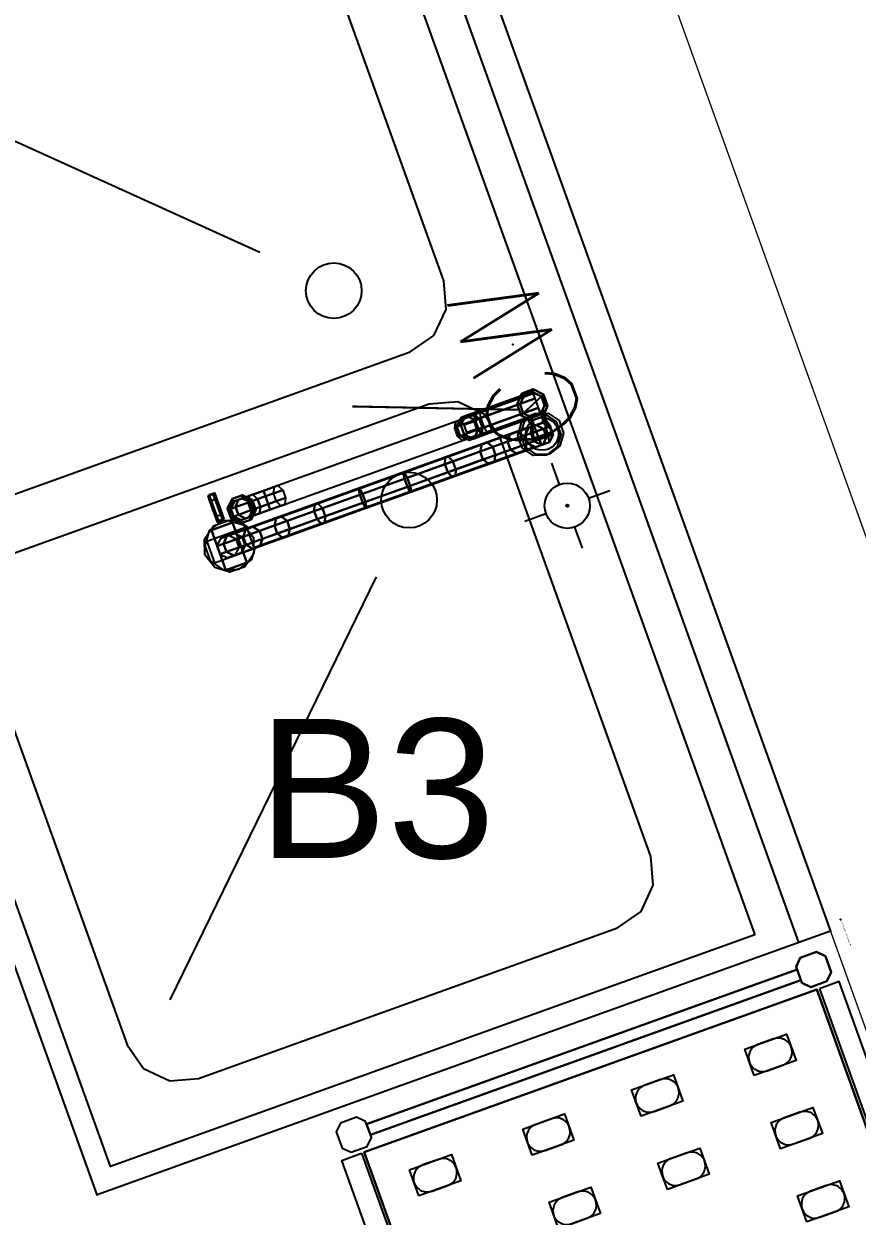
# Model space of a CAD drawing. Header units: millimetres. Extents: x 8159 to 14952, y 6817 to 11888.
# Drawn here: x 9316.2 to 9391.1, y 8159.7 to 8266.8 of the extents above; entities that cross this region are included whole.
import ezdxf
from ezdxf.enums import TextEntityAlignment as Align

# ---------------------------------------------------------------- set-up
doc = ezdxf.new("R2010")
doc.units = ezdxf.units.MM
doc.header["$LTSCALE"] = 5
for name, color, linetype in [('200-EquipBlack-3d', 250, 'Continuous'), ('200-EquipBorder-2d', 9, 'Continuous'), ('200-EquipID-2d', 7, 'Continuous'), ('200-EquipInternal-2d', 252, 'Continuous'), ('200-EquipSteel-3d', 9, 'Continuous'), ('250-Cwater-2d', 160, 'Continuous')]:
    doc.layers.add(name, color=color, linetype=linetype)
doc.layers.add('200-InsPoint-3D', color=3, linetype='Continuous', plot=False)
for name, color, linetype, lineweight in [('3-YANGIN-DOLABI', 7, 'Continuous', 0), ('anted', 10, 'Continuous', 0), ('FIBROBETON', 1, 'Continuous', 18), ('kesit', 7, 'Continuous', 0), ('YAZI', 250, 'Continuous', 30)]:
    doc.layers.add(name, color=color, linetype=linetype, lineweight=lineweight)
doc.styles.add('Arial', font='arial.ttf')
doc.styles.add('ROMANS', font='micross.ttf')
doc.styles.add('SIMPLEX', font='SIMPLEX')

# ---------------------------------------------------------------- blocks, each defined once
blk = doc.blocks.new('A$C23C11219')
at = {"layer": 'FIBROBETON'}
blk.add_lwpolyline([(4170.99, 707.81), (4330.65, -537.53, 0.079118), (6057.44, 175.69), (5734.15, 708.99, 0.288304), (5090.27, 1000.53, -0.032207)], format="xyb", close=True, dxfattribs=at)
blk = doc.blocks.new('SHTEBO3M')
at = {"layer": '200-EquipBlack-3d'}
for points, invisible_edges in [([(-12.8, 3.7, 947.4), (0.2, -1.8, 947.5), (-5.2, 10.8, 947.4), (-12.8, 3.7, 947.4)], 3), ([(5.6, 10.8, 947.4), (-5.2, 10.8, 947.4), (0.2, -1.8, 947.5), (5.6, 10.8, 947.4)], 6), ([(13.2, 3.7, 947.4), (5.6, 10.8, 947.4), (0.2, -1.8, 947.5), (13.2, 3.7, 947.4)], 6), ([(-12.8, 3.7, 947.4), (-12.8, -7.1, 947.4), (0.2, -1.8, 947.5), (-12.8, 3.7, 947.4)], 6), ([(13.2, -7.1, 947.4), (13.2, 3.7, 947.4), (0.2, -1.8, 947.5), (13.2, -7.1, 947.4)], 6), ([(-12.8, -7.1, 947.4), (-5.2, -14.5, 947.5), (0.2, -1.8, 947.5), (-12.8, -7.1, 947.4)], 6), ([(-5.2, -14.5, 947.5), (5.6, -14.5, 947.5), (0.2, -1.8, 947.5), (-5.2, -14.5, 947.5)], 6), ([(5.6, -14.5, 947.5), (13.2, -7.1, 947.4), (0.2, -1.8, 947.5), (5.6, -14.5, 947.5)], 6), ([(0.2, -14.5, 935.5), (0.2, -14.5, 947.5), (-41.4, -123.4, 1041.7), (-53.2, -154.5, 1060.2)], 4), ([(-41.4, -123.4, 1041.7), (-43.9, -130.1, 1049.3), (-53.2, -154.5, 1060.2)], 10), ([(-43.9, -130.1, 1049.3), (-44.5, -131.7, 1057.3), (-53.2, -154.5, 1072.8), (-53.2, -154.5, 1060.2)], 10), ([(-44.5, -131.7, 1057.3), (-45.1, -133.3, 1065.3), (-51.9, -151.1, 1079.5), (-53.2, -154.5, 1072.8)], 10), ([(-45.1, -133.3, 1065.3), (-45.1, -133.3, 1073.2), (-49.3, -144.1, 1082.6), (-51.9, -151.1, 1079.5)], 10), ([(-49.3, -144.1, 1082.6), (-45.1, -133.3, 1073.2), (-46.8, -137.7, 1079.5), (-49.3, -144.1, 1082.6)], 1)]:
    blk.add_3dface(points, dxfattribs=dict(at, invisible_edges=invisible_edges))
at = {"layer": '200-EquipInternal-2d'}
for p, q in [((15.5, 6), (6.8, 6)), ((15, -9.7), (9, -9.7)), ((17.6, -279.1, 0), (17.6, -13, 0)), ((36.1, -279.1, 0), (36.1, -14.4, 0)), ((17.6, -280.6, 0), (16.7, -280.6, 0)), ((16.7, -280.6, 0), (16.7, -318.7, 0)), ((17.6, -280.6, 0), (36.1, -280.6, 0)), ((37, -280.6, 0), (36.1, -280.6, 0)), ((37, -318.7, 0), (37, -280.6, 0)), ((16.7, -318.7, 0), (37, -318.7, 0))]:
    blk.add_line(p, q, dxfattribs=at)
blk.add_lwpolyline([(9, 3.7), (3.7, 9), (-3.7, 9), (-9, 3.7), (-9, -285.4), (-3.7, -290.6), (3.7, -290.6), (9, -285.4)], close=True, dxfattribs=at)
at = {"layer": '200-EquipInternal-2d', "elevation": 0}
for points in [[(17.6, -279.1), (8.1, -286), (3.7, -299.6), (8.1, -313.3), (19.7, -321.7), (34, -321.7), (45.6, -313.3)], [(45.6, -313.3), (50, -299.6), (45.6, -286), (36.1, -279.1)]]:
    blk.add_lwpolyline(points, dxfattribs=at)
blk.add_lwpolyline([(-22.2, -302.2), (-22.2, -297.2), (2.8, -297.2), (2.8, -302.2)], close=True, dxfattribs=at)
at = {"layer": '200-EquipInternal-2d'}
blk.add_circle((27.7, -2.3), 14.7, dxfattribs=at)
at = {"layer": '200-EquipSteel-3d', "extrusion": (-1, 0, 0)}
for p, q in [((5.6, -14.5, 930.6), (-5.2, 10.8, 930.6)), ((5.6, -14.5, 935.5), (-5.2, 10.8, 935.5)), ((4.5, -12, 933.2), (-4.1, 8.3, 933.2))]:
    blk.add_line(p, q, dxfattribs=at)
at = {"layer": '200-EquipSteel-3d', "extrusion": (0, -1, 0)}
blk.add_line((31.4, -11.6, 920.6), (13.2, -7.1, 904.8), dxfattribs=at)
at = {"layer": '200-EquipSteel-3d'}
for points, elevation in [([(33.5, -20.7), (21.6, -20.7), (11.9, -13.7), (8.2, -2.4), (11.9, 9), (21.6, 16), (33.5, 16), (43.2, 9), (46.9, -2.4), (43.2, -13.7)], 1420.6), ([(33.5, -23.4), (21.6, -23.4), (11.9, -16.4), (8.2, -5.1), (11.9, 6.3), (21.6, 13.3), (33.5, 13.3), (43.2, 6.3), (46.9, -5.1), (43.2, -16.4)], 1194.3), ([(23.7, 6.9), (18.3, 1.5), (18.3, -6.2), (23.7, -11.6), (31.4, -11.6), (36.8, -6.2), (36.8, 1.5), (31.4, 6.9)], 1229.5), ([(23.7, 6.9), (18.3, 1.5), (18.3, -6.2), (23.7, -11.6), (31.4, -11.6), (36.8, -6.2), (36.8, 1.5), (31.4, 6.9)], 1450.6), ([(23.7, 6.9), (18.3, 1.5), (18.3, -6.2), (23.7, -11.6), (31.4, -11.6), (36.8, -6.2), (36.8, 1.5), (31.4, 6.9)], 920.6), ([(5.5, -308.3), (5.5, -294), (13.9, -282.4), (27.5, -278), (41.2, -282.4), (49.6, -294), (49.6, -308.3), (41.2, -319.9), (27.5, -324.3), (13.9, -319.9)], 1278.6), ([(23.7, -293.1), (18.3, -298.5), (18.3, -306.2), (23.7, -311.6), (31.4, -311.6), (36.8, -306.2), (36.8, -298.5), (31.4, -293.1)], 1350.6)]:
    blk.add_lwpolyline(points, close=True, dxfattribs=dict(at, elevation=elevation))
at = {"layer": '200-EquipSteel-3d', "extrusion": (0, -0.866025, 0.5), "elevation": 537.9}
blk.add_lwpolyline([(-9, 795.3), (-9, 787.8), (-3.7, 782.6), (3.7, 782.6), (9, 787.8), (9, 795.3), (3.7, 800.6), (-3.7, 800.6)], close=True, dxfattribs=at)
at = {"layer": '200-EquipSteel-3d'}
for points in [[(-5.2, 10.8, 930.6), (-5.2, 10.8, 879), (-12.8, 3.7, 879), (-12.8, 3.7, 930.6)], [(-5.2, 10.8, 930.6), (-12.8, 3.7, 930.6), (-10.2, 2.6, 933.2), (-4.1, 8.3, 933.2)], [(-5.2, 10.8, 935.5), (-4.1, 8.3, 933.2), (-10.2, 2.6, 933.2), (-12.8, 3.7, 935.5)], [(-5.2, 10.8, 935.5), (-12.8, 3.7, 935.5), (-12.8, 3.7, 947.4), (-5.2, 10.8, 947.4)], [(5.6, 10.8, 930.6), (5.6, 10.8, 879), (-5.2, 10.8, 879), (-5.2, 10.8, 930.6)], [(5.6, 10.8, 930.6), (-5.2, 10.8, 930.6), (-4.1, 8.3, 933.2), (4.5, 8.3, 933.2)], [(4.5, 8.3, 933.2), (-4.1, 8.3, 933.2), (-5.2, 10.8, 935.5), (5.6, 10.8, 935.5)], [(5.6, 10.8, 935.5), (-5.2, 10.8, 935.5), (-5.2, 10.8, 947.4), (5.6, 10.8, 947.4)], [(13.2, 3.7, 930.6), (5.6, 10.8, 930.6), (4.5, 8.3, 933.2), (10.6, 2.6, 933.2)], [(10.6, 2.6, 933.2), (4.5, 8.3, 933.2), (5.6, 10.8, 935.5), (13.2, 3.7, 935.5)], [(13.2, 3.7, 930.6), (13.2, 3.7, 879), (5.6, 10.8, 879), (5.6, 10.8, 930.6)], [(5.6, 10.8, 935.5), (5.6, 10.8, 947.4), (13.2, 3.7, 947.4), (13.2, 3.7, 935.5)], [(-12.8, 3.7, 930.6), (-12.8, 3.7, 879), (-12.8, -7.1, 879), (-12.8, -7.1, 930.6)], [(-12.8, 3.7, 930.6), (-12.8, -7.1, 930.6), (-10.2, -6, 933.2), (-10.2, 2.6, 933.2)], [(-10.2, 2.6, 933.2), (-10.2, -6, 933.2), (-12.8, -7.1, 935.5), (-12.8, 3.7, 935.5)], [(-12.8, 3.7, 947.4), (-12.8, 3.7, 935.5), (-12.8, -7.1, 935.5), (-12.8, -7.1, 947.4)], [(-10.8, 2.4, 917.4), (-10.8, -48.5, 922), (-4.5, -49.5, 927.5), (-4.5, 2.5, 923.7)], [(-10.8, 2.3, 908.5), (-10.8, -50.9, 914.3), (-10.8, -48.5, 922), (-10.8, 2.4, 917.4)], [(-4.5, 2.2, 902.1), (-4.5, -56.1, 908.8), (-10.8, -50.9, 914.3), (-10.8, 2.3, 908.5)], [(-4.5, 2.5, 923.7), (-4.5, -49.5, 927.5), (4.5, -49.5, 927.5), (4.5, 2.5, 923.7)], [(-4.5, -56.1, 908.8), (-4.5, 2.2, 902.1), (4.5, 2.2, 902.1), (4.5, -56.1, 908.8)], [(10.8, -48.5, 922), (10.8, 2.4, 917.4), (4.5, 2.5, 923.7), (4.5, -49.5, 927.5)], [(4.5, -56.1, 908.8), (4.5, 2.2, 902.1), (10.8, 2.3, 908.5), (10.8, -50.9, 914.3)], [(13.2, -7.1, 930.6), (13.2, 3.7, 930.6), (10.6, 2.6, 933.2), (10.6, -6, 933.2)], [(10.6, -6, 933.2), (10.6, 2.6, 933.2), (13.2, 3.7, 935.5), (13.2, -7.1, 935.5)], [(10.8, -50.9, 914.3), (10.8, 2.3, 908.5), (10.8, 2.3, 917.4), (10.8, -48.5, 922)], [(36.8, 1.5, 920.6), (13.2, 3.7, 904.8), (31.4, 6.9, 920.6), (36.8, 1.5, 920.6)], [(31.4, 6.9, 920.6), (23.7, 6.9, 920.6), (13.2, 3.7, 917.7), (13.2, 3.7, 904.8)], [(23.7, 6.9, 920.6), (13.2, 3.7, 917.7), (18.3, 1.5, 920.6), (23.7, 6.9, 920.6)], [(13.2, -7.1, 930.6), (13.2, -7.1, 879), (13.2, 3.7, 879), (13.2, 3.7, 930.6)], [(13.2, 3.7, 935.5), (13.2, 3.7, 947.4), (13.2, -7.1, 947.4), (13.2, -7.1, 935.5)], [(36.8, -6.2, 920.6), (13.2, -7.1, 904.8), (13.2, 3.7, 904.8), (36.8, 1.5, 920.6)], [(13.2, -7.1, 917.7), (18.3, -6.2, 920.6), (18.3, 1.5, 920.6), (13.2, 3.7, 917.7)], [(23.7, 6.9, 1750.6), (18.3, 1.5, 1750.6), (18.3, -4.8, 1793.9), (23.7, 0.4, 1795.4)], [(18.3, 1.5, 1750.6), (18.3, -6.2, 1750.6), (18.3, -12.1, 1791.7), (18.3, -4.8, 1793.9)], [(23.7, 0.4, 1795.4), (18.3, -4.8, 1793.9), (18.3, -23, 1833.7), (23.7, -18.4, 1836.6)], [(31.4, 6.9, 1750.6), (23.7, 6.9, 1750.6), (23.7, 0.4, 1795.4), (31.4, 0.4, 1795.4)], [(31.4, 0.4, 1795.4), (23.7, 0.4, 1795.4), (23.7, -18.4, 1836.6), (31.4, -18.4, 1836.6)], [(36.8, 1.5, 1750.6), (31.4, 6.9, 1750.6), (31.4, 0.4, 1795.4), (36.8, -4.8, 1793.9)], [(36.8, -4.8, 1793.9), (31.4, 0.4, 1795.4), (31.4, -18.4, 1836.6), (36.8, -23, 1833.7)], [(36.8, -6.2, 1750.6), (36.8, 1.5, 1750.6), (36.8, -4.8, 1793.9), (36.8, -12.1, 1791.7)], [(-12.8, -7.1, 930.6), (-5.2, -14.5, 930.6), (-4.1, -12, 933.2), (-10.2, -6, 933.2)], [(-12.8, -7.1, 935.5), (-10.2, -6, 933.2), (-4.1, -12, 933.2), (-5.2, -14.5, 935.5)], [(-12.8, -7.1, 930.6), (-12.8, -7.1, 879), (-5.2, -14.5, 879), (-5.2, -14.5, 930.6)], [(-12.8, -7.1, 935.5), (-5.2, -14.5, 935.5), (-5.2, -14.5, 947.5), (-12.8, -7.1, 947.4)], [(4.5, -12, 933.2), (5.6, -14.5, 930.6), (13.2, -7.1, 930.6), (10.6, -6, 933.2)], [(5.6, -14.5, 935.5), (4.5, -12, 933.2), (10.6, -6, 933.2), (13.2, -7.1, 935.5)], [(5.6, -14.5, 930.6), (5.6, -14.5, 879), (13.2, -7.1, 879), (13.2, -7.1, 930.6)], [(5.6, -14.5, 947.5), (5.6, -14.5, 935.5), (13.2, -7.1, 935.5), (13.2, -7.1, 947.4)], [(13.2, -7.1, 904.8), (36.8, -6.2, 920.6), (31.4, -11.6, 920.6), (13.2, -7.1, 904.8)], [(13.2, -7.1, 917.7), (23.7, -11.6, 920.6), (18.3, -6.2, 920.6), (13.2, -7.1, 917.7)], [(31.4, -11.6, 920.6), (23.7, -11.6, 920.6), (13.2, -7.1, 917.7), (13.2, -7.1, 904.8)], [(18.3, -4.8, 1793.9), (18.3, -12.1, 1791.7), (18.3, -29.4, 1829.6), (18.3, -23, 1833.7)], [(23.7, -11.6, 1750.6), (23.7, -17.3, 1790.2), (18.3, -12.1, 1791.7), (18.3, -6.2, 1750.6)], [(31.4, -11.6, 1750.6), (36.8, -6.2, 1750.6), (36.8, -12.1, 1791.7), (31.4, -17.3, 1790.2)], [(36.8, -12.1, 1791.7), (36.8, -4.8, 1793.9), (36.8, -23, 1833.7), (36.8, -29.4, 1829.6)], [(-4.1, -12, 933.2), (-5.2, -14.5, 930.6), (5.6, -14.5, 930.6), (4.5, -12, 933.2)], [(-4.1, -12, 933.2), (4.5, -12, 933.2), (5.6, -14.5, 935.5), (-5.2, -14.5, 935.5)], [(-5.2, -14.5, 930.6), (-5.2, -14.5, 879), (5.6, -14.5, 879), (5.6, -14.5, 930.6)], [(-5.2, -14.5, 935.5), (5.6, -14.5, 935.5), (5.6, -14.5, 947.5), (-5.2, -14.5, 947.5)], [(23.7, -17.3, 1790.2), (23.7, -33.9, 1826.7), (18.3, -29.4, 1829.6), (18.3, -12.1, 1791.7)], [(23.7, -18.4, 1836.6), (18.3, -23, 1833.7), (18.3, -51.6, 1866.8), (23.7, -48.1, 1870.9)], [(23.7, -11.6, 1750.6), (31.4, -11.6, 1750.6), (31.4, -17.3, 1790.2), (23.7, -17.3, 1790.2)], [(23.7, -17.3, 1790.2), (31.4, -17.3, 1790.2), (31.4, -33.9, 1826.7), (23.7, -33.9, 1826.7)], [(31.4, -18.4, 1836.6), (23.7, -18.4, 1836.6), (23.7, -48.1, 1870.9), (31.4, -48.1, 1870.9)], [(31.4, -17.3, 1790.2), (36.8, -12.1, 1791.7), (36.8, -29.4, 1829.6), (31.4, -33.9, 1826.7)], [(36.8, -23, 1833.7), (31.4, -18.4, 1836.6), (31.4, -48.1, 1870.9), (36.8, -51.6, 1866.8)], [(18.3, -23, 1833.7), (18.3, -29.4, 1829.6), (18.3, -56.6, 1861), (18.3, -51.6, 1866.8)], [(23.7, -33.9, 1826.7), (23.7, -60.2, 1856.9), (18.3, -56.6, 1861), (18.3, -29.4, 1829.6)], [(31.4, -33.9, 1826.7), (36.8, -29.4, 1829.6), (36.8, -56.6, 1861), (31.4, -60.2, 1856.9)], [(36.8, -29.4, 1829.6), (36.8, -23, 1833.7), (36.8, -51.6, 1866.8), (36.8, -56.6, 1861)], [(23.7, -33.9, 1826.7), (31.4, -33.9, 1826.7), (31.4, -60.2, 1856.9), (23.7, -60.2, 1856.9)], [(-4.5, -49.5, 927.5), (-4.5, -51, 931.3), (-10.8, -54.3, 928.1), (-10.8, -48.5, 922)], [(-10.8, -48.5, 922), (-10.8, -54.3, 928.1), (-10.8, -62.1, 923.6), (-10.8, -50.9, 914.3)], [(-10.8, -57.1, 937), (-4.5, -50.8, 937), (-3.7, -54.7, 950.3), (-9, -59.3, 947.7)], [(-4.5, -51, 931.3), (-4.5, -50.8, 937), (-10.8, -57.1, 937), (-10.8, -54.3, 928.1)], [(-10.8, -50.9, 914.3), (-4.5, -56.1, 908.8), (-4.5, -68.5, 920.5), (-10.8, -62.1, 923.6)], [(4.5, -49.5, 927.5), (4.5, -51, 931.3), (-4.5, -51, 931.3), (-4.5, -49.5, 927.5)], [(-4.5, -50.8, 937), (4.5, -50.8, 937), (3.7, -54.7, 950.3), (-3.7, -54.7, 950.3)], [(4.5, -51, 931.3), (4.5, -50.8, 937), (-4.5, -50.8, 937), (-4.5, -51, 931.3)], [(4.5, -50.8, 937), (10.8, -57.1, 937), (9, -59.3, 947.7), (3.7, -54.7, 950.3)], [(4.5, -49.5, 927.5), (10.8, -48.5, 922), (10.8, -54.3, 928.1), (4.5, -51, 931.3)], [(4.5, -51, 931.3), (10.8, -54.3, 928.1), (10.8, -57.1, 937), (4.5, -50.8, 937)], [(4.5, -56.1, 908.8), (10.8, -50.9, 914.3), (10.8, -62.1, 923.6), (4.5, -68.5, 920.5)], [(10.8, -48.5, 922), (10.8, -50.9, 914.3), (10.8, -62.1, 923.6), (10.8, -54.3, 928.1)], [(23.7, -48.1, 1870.9), (18.3, -51.6, 1866.8), (18.3, -88.5, 1890.5), (23.7, -86.2, 1895.4)], [(18.3, -51.6, 1866.8), (18.3, -56.6, 1861), (18.3, -91.6, 1883.5), (18.3, -88.5, 1890.5)], [(31.4, -48.1, 1870.9), (23.7, -48.1, 1870.9), (23.7, -86.2, 1895.4), (31.4, -86.2, 1895.4)], [(36.8, -51.6, 1866.8), (31.4, -48.1, 1870.9), (31.4, -86.2, 1895.4), (36.8, -88.5, 1890.5)], [(36.8, -56.6, 1861), (36.8, -51.6, 1866.8), (36.8, -88.5, 1890.5), (36.8, -91.6, 1883.5)], [(-10.8, -54.3, 928.1), (-10.8, -57.1, 937), (-10.8, -66, 937), (-10.8, -62.1, 923.6)], [(-10.8, -66, 937), (-9, -65.7, 943.9), (-9, -59.3, 947.7), (-10.8, -57.1, 937)], [(-10.8, -62.1, 923.6), (-4.5, -68.5, 920.5), (-4.5, -72.4, 937), (-10.8, -66, 937)], [(-9, -59.3, 947.7), (-3.7, -54.7, 950.3), (-3.7, -65.6, 962.3), (-9, -68.2, 957.7)], [(-9, -65.7, 943.9), (-9, -71.9, 951.2), (-9, -68.2, 957.7), (-9, -59.3, 947.7)], [(-4.5, -56.1, 908.8), (4.5, -56.1, 908.8), (4.5, -68.5, 920.5), (-4.5, -68.5, 920.5)], [(-3.7, -54.7, 950.3), (3.7, -54.7, 950.3), (3.7, -65.6, 962.3), (-3.7, -65.6, 962.3)], [(3.7, -54.7, 950.3), (9, -59.3, 947.7), (9, -68.2, 957.7), (3.7, -65.6, 962.3)], [(4.5, -68.5, 920.5), (10.8, -62.1, 923.6), (10.8, -66, 937), (4.5, -72.4, 937)], [(10.8, -66, 937), (10.8, -57.1, 937), (9, -59.3, 947.7), (9, -65.7, 943.9)], [(9, -65.7, 943.9), (9, -59.3, 947.7), (9, -68.2, 957.7), (9, -71.9, 951.2)], [(10.8, -54.3, 928.1), (10.8, -62.1, 923.6), (10.8, -66, 937), (10.8, -57.1, 937)], [(23.7, -60.2, 1856.9), (23.7, -93.9, 1878.6), (18.3, -91.6, 1883.5), (18.3, -56.6, 1861)], [(23.7, -60.2, 1856.9), (31.4, -60.2, 1856.9), (31.4, -93.9, 1878.6), (23.7, -93.9, 1878.6)], [(31.4, -60.2, 1856.9), (36.8, -56.6, 1861), (36.8, -91.6, 1883.5), (31.4, -93.9, 1878.6)], [(-4.5, -72.4, 937), (-3.7, -72.6, 941.3), (-9, -65.7, 943.9), (-10.8, -66, 937)], [(-3.7, -72.6, 941.3), (-3.7, -74.6, 946.7), (-9, -71.9, 951.2), (-9, -65.7, 943.9)], [(-4.5, -68.5, 920.5), (4.5, -68.5, 920.5), (4.5, -72.4, 937), (-4.5, -72.4, 937)], [(4.5, -72.4, 937), (3.7, -72.6, 941.3), (-3.7, -72.6, 941.3), (-4.5, -72.4, 937)], [(3.7, -72.6, 941.3), (3.7, -74.6, 946.7), (-3.7, -74.6, 946.7), (-3.7, -72.6, 941.3)], [(3.7, -72.6, 941.3), (9, -65.7, 943.9), (9, -71.9, 951.2), (3.7, -74.6, 946.7)], [(4.5, -72.4, 937), (10.8, -66, 937), (9, -65.7, 943.9), (3.7, -72.6, 941.3)], [(23.7, -86.2, 1895.4), (18.3, -88.5, 1890.5), (18.3, -130.5, 1902.8), (23.7, -129.7, 1908.2)], [(18.3, -88.5, 1890.5), (18.3, -91.6, 1883.5), (18.3, -131.6, 1895.2), (18.3, -130.5, 1902.8)], [(23.7, -93.9, 1878.6), (23.7, -132.3, 1889.9), (18.3, -131.6, 1895.2), (18.3, -91.6, 1883.5)], [(31.4, -86.2, 1895.4), (23.7, -86.2, 1895.4), (23.7, -129.7, 1908.2), (31.4, -129.7, 1908.2)], [(23.7, -93.9, 1878.6), (31.4, -93.9, 1878.6), (31.4, -132.3, 1889.9), (23.7, -132.3, 1889.9)], [(36.8, -88.5, 1890.5), (31.4, -86.2, 1895.4), (31.4, -129.7, 1908.2), (36.8, -130.5, 1902.8)], [(31.4, -93.9, 1878.6), (36.8, -91.6, 1883.5), (36.8, -131.6, 1895.2), (31.4, -132.3, 1889.9)], [(36.8, -91.6, 1883.5), (36.8, -88.5, 1890.5), (36.8, -130.5, 1902.8), (36.8, -131.6, 1895.2)], [(23.7, -129.7, 1908.2), (18.3, -130.5, 1902.8), (18.3, -174.2, 1902.8), (23.7, -175, 1908.2)], [(18.3, -130.5, 1902.8), (18.3, -131.6, 1895.2), (18.3, -173.2, 1895.2), (18.3, -174.2, 1902.8)], [(23.7, -132.3, 1889.9), (23.7, -172.4, 1889.9), (18.3, -173.2, 1895.2), (18.3, -131.6, 1895.2)], [(31.4, -129.7, 1908.2), (23.7, -129.7, 1908.2), (23.7, -175, 1908.2), (31.4, -175, 1908.2)], [(23.7, -132.3, 1889.9), (31.4, -132.3, 1889.9), (31.4, -172.4, 1889.9), (23.7, -172.4, 1889.9)], [(36.8, -130.5, 1902.8), (31.4, -129.7, 1908.2), (31.4, -175, 1908.2), (36.8, -174.2, 1902.8)], [(31.4, -132.3, 1889.9), (36.8, -131.6, 1895.2), (36.8, -173.2, 1895.2), (31.4, -172.4, 1889.9)], [(36.8, -131.6, 1895.2), (36.8, -130.5, 1902.8), (36.8, -174.2, 1902.8), (36.8, -173.2, 1895.2)], [(23.7, -172.4, 1889.9), (23.7, -210.8, 1878.6), (18.3, -213.1, 1883.5), (18.3, -173.2, 1895.2)], [(18.3, -174.2, 1902.8), (18.3, -173.2, 1895.2), (18.3, -213.1, 1883.5), (18.3, -216.3, 1890.5)], [(23.7, -175, 1908.2), (18.3, -174.2, 1902.8), (18.3, -216.3, 1890.5), (23.7, -218.5, 1895.4)], [(23.7, -172.4, 1889.9), (31.4, -172.4, 1889.9), (31.4, -210.8, 1878.6), (23.7, -210.8, 1878.6)], [(31.4, -175, 1908.2), (23.7, -175, 1908.2), (23.7, -218.5, 1895.4), (31.4, -218.5, 1895.4)], [(31.4, -172.4, 1889.9), (36.8, -173.2, 1895.2), (36.8, -213.1, 1883.5), (31.4, -210.8, 1878.6)], [(36.8, -174.2, 1902.8), (31.4, -175, 1908.2), (31.4, -218.5, 1895.4), (36.8, -216.3, 1890.5)], [(36.8, -173.2, 1895.2), (36.8, -174.2, 1902.8), (36.8, -216.3, 1890.5), (36.8, -213.1, 1883.5)], [(23.7, -210.8, 1878.6), (23.7, -244.5, 1856.9), (18.3, -248.1, 1861), (18.3, -213.1, 1883.5)], [(18.3, -216.3, 1890.5), (18.3, -213.1, 1883.5), (18.3, -248.1, 1861), (18.3, -253.1, 1866.8)], [(23.7, -210.8, 1878.6), (31.4, -210.8, 1878.6), (31.4, -244.5, 1856.9), (23.7, -244.5, 1856.9)], [(31.4, -210.8, 1878.6), (36.8, -213.1, 1883.5), (36.8, -248.1, 1861), (31.4, -244.5, 1856.9)], [(36.8, -213.1, 1883.5), (36.8, -216.3, 1890.5), (36.8, -253.1, 1866.8), (36.8, -248.1, 1861)], [(23.7, -218.5, 1895.4), (18.3, -216.3, 1890.5), (18.3, -253.1, 1866.8), (23.7, -256.6, 1870.9)], [(31.4, -218.5, 1895.4), (23.7, -218.5, 1895.4), (23.7, -256.6, 1870.9), (31.4, -256.6, 1870.9)], [(36.8, -216.3, 1890.5), (31.4, -218.5, 1895.4), (31.4, -256.6, 1870.9), (36.8, -253.1, 1866.8)], [(-3.7, -255.3, 1066.7), (-9, -255.3, 1061.4), (-9, -241.4, 1057.7), (-3.7, -238.8, 1062.3)], [(-9, -255.3, 1054), (-9, -255.3, 1061.4), (-9, -241.4, 1057.7), (-9, -245.1, 1051.2)], [(-3.7, -255.3, 1048.7), (-9, -255.3, 1054), (-9, -245.1, 1051.2), (-3.7, -247.8, 1046.7)], [(3.7, -255.3, 1066.7), (-3.7, -255.3, 1066.7), (-3.7, -238.8, 1062.3), (3.7, -238.8, 1062.3)], [(9, -255.3, 1061.4), (3.7, -255.3, 1066.7), (3.7, -238.8, 1062.3), (9, -241.4, 1057.7)], [(3.7, -255.3, 1048.7), (3.7, -247.8, 1046.7), (9, -245.1, 1051.2), (9, -255.3, 1054)], [(9, -255.3, 1054), (9, -245.1, 1051.2), (9, -241.4, 1057.7), (9, -255.3, 1061.4)], [(23.7, -244.5, 1856.9), (23.7, -270.8, 1826.7), (18.3, -275.3, 1829.6), (18.3, -248.1, 1861)], [(23.7, -244.5, 1856.9), (31.4, -244.5, 1856.9), (31.4, -270.8, 1826.7), (23.7, -270.8, 1826.7)], [(31.4, -244.5, 1856.9), (36.8, -248.1, 1861), (36.8, -275.3, 1829.6), (31.4, -270.8, 1826.7)], [(-9, -265.4, 1051.2), (-9, -269.1, 1057.7), (-9, -255.3, 1061.4), (-9, -255.3, 1054)], [(-3.7, -271.8, 1062.3), (-9, -269.1, 1057.7), (-9, -255.3, 1061.4), (-3.7, -255.3, 1066.7)], [(-3.7, -262.8, 1046.7), (-9, -265.4, 1051.2), (-9, -255.3, 1054), (-3.7, -255.3, 1048.7)], [(-3.7, -255.3, 1048.7), (-3.7, -247.8, 1046.7), (3.7, -247.8, 1046.7), (3.7, -255.3, 1048.7)], [(3.7, -271.8, 1062.3), (-3.7, -271.8, 1062.3), (-3.7, -255.3, 1066.7), (3.7, -255.3, 1066.7)], [(-3.7, -262.8, 1046.7), (-3.7, -255.3, 1048.7), (3.7, -255.3, 1048.7), (3.7, -262.8, 1046.7)], [(9, -269.1, 1057.7), (3.7, -271.8, 1062.3), (3.7, -255.3, 1066.7), (9, -255.3, 1061.4)], [(3.7, -262.8, 1046.7), (3.7, -255.3, 1048.7), (9, -255.3, 1054), (9, -265.4, 1051.2)], [(9, -265.4, 1051.2), (9, -255.3, 1054), (9, -255.3, 1061.4), (9, -269.1, 1057.7)], [(18.3, -253.1, 1866.8), (18.3, -248.1, 1861), (18.3, -275.3, 1829.6), (18.3, -281.8, 1833.7)], [(23.7, -256.6, 1870.9), (18.3, -253.1, 1866.8), (18.3, -281.8, 1833.7), (23.7, -286.3, 1836.6)], [(31.4, -256.6, 1870.9), (23.7, -256.6, 1870.9), (23.7, -286.3, 1836.6), (31.4, -286.3, 1836.6)], [(36.8, -253.1, 1866.8), (31.4, -256.6, 1870.9), (31.4, -286.3, 1836.6), (36.8, -281.8, 1833.7)], [(36.8, -248.1, 1861), (36.8, -253.1, 1866.8), (36.8, -281.8, 1833.7), (36.8, -275.3, 1829.6)], [(-4.8, -267.6, 977.4), (-11.7, -274.4, 977.4), (-11.7, -274.4, 988.8), (-4.8, -267.6, 988.8)], [(-3.7, -270.3, 994.5), (-4.8, -267.6, 988.8), (-11.7, -274.4, 988.8), (-9, -275.5, 994.5)], [(-4.8, -267.6, 977.4), (-3.7, -270.3, 973), (-9, -275.5, 973), (-11.7, -274.4, 977.4)], [(-3.7, -268.3, 1041.2), (-9, -272.8, 1043.8), (-9, -265.4, 1051.2), (-3.7, -262.8, 1046.7)], [(-9, -272.8, 1043.8), (-9, -279.3, 1047.5), (-9, -269.1, 1057.7), (-9, -265.4, 1051.2)], [(4.8, -267.6, 977.4), (-4.8, -267.6, 977.4), (-4.8, -267.6, 988.8), (4.8, -267.6, 988.8)], [(3.7, -270.3, 994.5), (4.8, -267.6, 988.8), (-4.8, -267.6, 988.8), (-3.7, -270.3, 994.5)], [(4.8, -267.6, 977.4), (3.7, -270.3, 973), (-3.7, -270.3, 973), (-4.8, -267.6, 977.4)], [(-3.7, -268.3, 1041.2), (-3.7, -262.8, 1046.7), (3.7, -262.8, 1046.7), (3.7, -268.3, 1041.2)], [(3.7, -268.3, 1041.2), (3.7, -262.8, 1046.7), (9, -265.4, 1051.2), (9, -272.8, 1043.8)], [(9, -275.5, 994.5), (11.7, -274.4, 988.8), (4.8, -267.6, 988.8), (3.7, -270.3, 994.5)], [(11.7, -274.4, 977.4), (9, -275.5, 973), (3.7, -270.3, 973), (4.8, -267.6, 977.4)], [(11.7, -274.4, 977.4), (4.8, -267.6, 977.4), (4.8, -267.6, 988.8), (11.7, -274.4, 988.8)], [(9, -272.8, 1043.8), (9, -265.4, 1051.2), (9, -269.1, 1057.7), (9, -279.3, 1047.5)], [(-11.7, -274.4, 977.4), (-11.7, -284.1, 977.4), (-11.7, -284.1, 988.8), (-11.7, -274.4, 988.8)], [(-9, -275.5, 994.5), (-11.7, -274.4, 988.8), (-11.7, -284.1, 988.8), (-9, -283, 994.5)], [(-11.7, -274.4, 977.4), (-9, -275.5, 973), (-9, -283, 973), (-11.7, -284.1, 977.4)], [(-3.7, -270.3, 1033.7), (-9, -275.5, 1033.7), (-9, -272.8, 1043.8), (-3.7, -268.3, 1041.2)], [(-3.7, -283.8, 1050.2), (-9, -279.3, 1047.5), (-9, -269.1, 1057.7), (-3.7, -271.8, 1062.3)], [(-3.7, -270.3, 994.5), (-9, -275.5, 994.5), (-9, -275.5, 1033.7), (-3.7, -270.3, 1033.7)], [(-9, -275.5, 1033.7), (-9, -283, 1033.7), (-9, -279.3, 1047.5), (-9, -272.8, 1043.8)], [(-9, -275.5, 994.5), (-9, -283, 994.5), (-9, -283, 1033.7), (-9, -275.5, 1033.7)], [(-3.7, -270.3, 1033.7), (-3.7, -268.3, 1041.2), (3.7, -268.3, 1041.2), (3.7, -270.3, 1033.7)], [(3.7, -270.3, 994.5), (-3.7, -270.3, 994.5), (-3.7, -270.3, 1033.7), (3.7, -270.3, 1033.7)], [(3.7, -283.8, 1050.2), (-3.7, -283.8, 1050.2), (-3.7, -271.8, 1062.3), (3.7, -271.8, 1062.3)], [(3.7, -270.3, 1033.7), (3.7, -268.3, 1041.2), (9, -272.8, 1043.8), (9, -275.5, 1033.7)], [(9, -279.3, 1047.5), (3.7, -283.8, 1050.2), (3.7, -271.8, 1062.3), (9, -269.1, 1057.7)], [(9, -275.5, 994.5), (3.7, -270.3, 994.5), (3.7, -270.3, 1033.7), (9, -275.5, 1033.7)], [(9, -275.5, 1033.7), (9, -272.8, 1043.8), (9, -279.3, 1047.5), (9, -283, 1033.7)], [(9, -283, 994.5), (11.7, -284.1, 988.8), (11.7, -274.4, 988.8), (9, -275.5, 994.5)], [(11.7, -284.1, 977.4), (9, -283, 973), (9, -275.5, 973), (11.7, -274.4, 977.4)], [(9, -283, 994.5), (9, -275.5, 994.5), (9, -275.5, 1033.7), (9, -283, 1033.7)], [(11.7, -284.1, 977.4), (11.7, -274.4, 977.4), (11.7, -274.4, 988.8), (11.7, -284.1, 988.8)], [(23.7, -270.8, 1826.7), (23.7, -287.4, 1790.2), (18.3, -292.6, 1791.7), (18.3, -275.3, 1829.6)], [(18.3, -281.8, 1833.7), (18.3, -275.3, 1829.6), (18.3, -292.6, 1791.7), (18.3, -300, 1793.9)], [(23.7, -270.8, 1826.7), (31.4, -270.8, 1826.7), (31.4, -287.4, 1790.2), (23.7, -287.4, 1790.2)], [(31.4, -270.8, 1826.7), (36.8, -275.3, 1829.6), (36.8, -292.6, 1791.7), (31.4, -287.4, 1790.2)], [(36.8, -275.3, 1829.6), (36.8, -281.8, 1833.7), (36.8, -300, 1793.9), (36.8, -292.6, 1791.7)], [(-9, -283, 994.5), (-11.7, -284.1, 988.8), (-4.8, -291, 988.8), (-3.7, -288.3, 994.5)], [(-11.7, -284.1, 977.4), (-9, -283, 973), (-3.7, -288.3, 973), (-4.8, -291, 977.4)], [(-11.7, -284.1, 977.4), (-4.8, -291, 977.4), (-4.8, -291, 988.8), (-11.7, -284.1, 988.8)], [(-3.7, -288.3, 1033.7), (-9, -283, 1033.7), (-9, -279.3, 1047.5), (-3.7, -283.8, 1050.2)], [(-9, -283, 994.5), (-3.7, -288.3, 994.5), (-3.7, -288.3, 1033.7), (-9, -283, 1033.7)], [(-3.7, -288.3, 994.5), (-4.8, -291, 988.8), (4.8, -291, 988.8), (3.7, -288.3, 994.5)], [(-4.8, -291, 977.4), (-3.7, -288.3, 973), (3.7, -288.3, 973), (4.8, -291, 977.4)], [(3.7, -288.3, 1033.7), (-3.7, -288.3, 1033.7), (-3.7, -283.8, 1050.2), (3.7, -283.8, 1050.2)], [(-3.7, -288.3, 994.5), (3.7, -288.3, 994.5), (3.7, -288.3, 1033.7), (-3.7, -288.3, 1033.7)], [(9, -283, 1033.7), (3.7, -288.3, 1033.7), (3.7, -283.8, 1050.2), (9, -279.3, 1047.5)], [(3.7, -288.3, 994.5), (9, -283, 994.5), (9, -283, 1033.7), (3.7, -288.3, 1033.7)], [(3.7, -288.3, 994.5), (4.8, -291, 988.8), (11.7, -284.1, 988.8), (9, -283, 994.5)], [(4.8, -291, 977.4), (3.7, -288.3, 973), (9, -283, 973), (11.7, -284.1, 977.4)], [(4.8, -291, 977.4), (11.7, -284.1, 977.4), (11.7, -284.1, 988.8), (4.8, -291, 988.8)], [(23.7, -286.3, 1836.6), (18.3, -281.8, 1833.7), (18.3, -300, 1793.9), (23.7, -305.1, 1795.4)], [(23.7, -287.4, 1790.2), (23.7, -293.1, 1750.6), (18.3, -298.5, 1750.6), (18.3, -292.6, 1791.7)], [(31.4, -286.3, 1836.6), (23.7, -286.3, 1836.6), (23.7, -305.1, 1795.4), (31.4, -305.1, 1795.4)], [(23.7, -287.4, 1790.2), (31.4, -287.4, 1790.2), (31.4, -293.1, 1750.6), (23.7, -293.1, 1750.6)], [(36.8, -281.8, 1833.7), (31.4, -286.3, 1836.6), (31.4, -305.1, 1795.4), (36.8, -300, 1793.9)], [(31.4, -287.4, 1790.2), (36.8, -292.6, 1791.7), (36.8, -298.5, 1750.6), (31.4, -293.1, 1750.6)], [(-21.5, -303.7, 1440.6), (-16.5, -303.7, 1440.6), (-16.5, -298.7, 1440.6), (-21.5, -298.7, 1440.6)], [(-1.5, -303.7, 1330.6), (-21.5, -303.7, 1440.6), (-21.5, -298.7, 1440.6), (-1.5, -298.7, 1330.6)], [(3.5, -298.7, 1330.6), (-1.5, -298.7, 1330.6), (-21.5, -298.7, 1440.6), (-16.5, -298.7, 1440.6)], [(3.5, -303.7, 1330.6), (-16.5, -303.7, 1440.6), (-16.5, -298.7, 1440.6), (3.5, -298.7, 1330.6)], [(-4.8, -291, 977.4), (4.8, -291, 977.4), (4.8, -291, 988.8), (-4.8, -291, 988.8)], [(18.3, -300, 1793.9), (18.3, -292.6, 1791.7), (18.3, -298.5, 1750.6), (18.3, -306.2, 1750.6)], [(23.7, -305.1, 1795.4), (18.3, -300, 1793.9), (18.3, -306.2, 1750.6), (23.7, -311.6, 1750.6)], [(36.8, -300, 1793.9), (31.4, -305.1, 1795.4), (31.4, -311.6, 1750.6), (36.8, -306.2, 1750.6)], [(36.8, -292.6, 1791.7), (36.8, -300, 1793.9), (36.8, -306.2, 1750.6), (36.8, -298.5, 1750.6)], [(-1.5, -303.7, 1330.6), (3.5, -303.7, 1330.6), (-16.5, -303.7, 1440.6), (-21.5, -303.7, 1440.6)], [(31.4, -305.1, 1795.4), (23.7, -305.1, 1795.4), (23.7, -311.6, 1750.6), (31.4, -311.6, 1750.6)]]:
    blk.add_3dface(points, dxfattribs=at)
at = {"layer": '200-EquipSteel-3d', "invisible_edges": 15}
for points in [[(11.9, 9, 1450.6), (43.2, 9, 1450.6), (33.5, 16, 1450.6), (21.6, 16, 1450.6)], [(11.9, 9, 1450.6), (43.2, 9, 1450.6), (33.5, 16, 1450.6), (21.6, 16, 1450.6)], [(11.9, 6.3, 1229.3), (43.2, 6.3, 1229.3), (33.5, 13.3, 1229.3), (21.6, 13.3, 1229.3)], [(11.9, 6.3, 1229.3), (43.2, 6.3, 1229.3), (33.5, 13.3, 1229.3), (21.6, 13.3, 1229.3)], [(8.2, -2.4, 1450.6), (46.9, -2.4, 1450.6), (43.2, 9, 1450.6), (11.9, 9, 1450.6)], [(8.2, -2.4, 1450.6), (46.9, -2.4, 1450.6), (43.2, 9, 1450.6), (11.9, 9, 1450.6)], [(8.2, -5.1, 1229.3), (46.9, -5.1, 1229.3), (43.2, 6.3, 1229.3), (11.9, 6.3, 1229.3)], [(8.2, -5.1, 1229.3), (46.9, -5.1, 1229.3), (43.2, 6.3, 1229.3), (11.9, 6.3, 1229.3)], [(43.2, -13.7, 1450.6), (46.9, -2.4, 1450.6), (8.2, -2.4, 1450.6), (11.9, -13.7, 1450.6)], [(43.2, -16.4, 1229.3), (46.9, -5.1, 1229.3), (8.2, -5.1, 1229.3), (11.9, -16.4, 1229.3)], [(21.6, -20.7, 1450.6), (33.5, -20.7, 1450.6), (43.2, -13.7, 1450.6), (11.9, -13.7, 1450.6)], [(21.6, -23.4, 1229.3), (33.5, -23.4, 1229.3), (43.2, -16.4, 1229.3), (11.9, -16.4, 1229.3)], [(4.4, -301.1, 1314.6), (50.7, -301.1, 1314.6), (46.3, -287.5, 1314.6), (8.8, -287.5, 1314.6)], [(4.4, -301.1, 1314.6), (50.7, -301.1, 1314.6), (46.3, -287.5, 1314.6), (8.8, -287.5, 1314.6)], [(8.8, -287.5, 1314.6), (46.3, -287.5, 1314.6), (34.7, -279.1, 1314.6), (20.4, -279.1, 1314.6)], [(8.8, -287.5, 1314.6), (46.3, -287.5, 1314.6), (34.7, -279.1, 1314.6), (20.4, -279.1, 1314.6)], [(46.3, -314.8, 1314.6), (50.7, -301.1, 1314.6), (4.4, -301.1, 1314.6), (8.8, -314.8, 1314.6)], [(20.4, -323.2, 1314.6), (34.7, -323.2, 1314.6), (46.3, -314.8, 1314.6), (8.8, -314.8, 1314.6)]]:
    blk.add_3dface(points, dxfattribs=at)
at = {"layer": '200-EquipSteel-3d'}
mesh = blk.add_polymesh((6, 3), dxfattribs=at)
for k, corner in enumerate([(8.5, -291, 1350.6), (8.5, -291, 1314.6), (8.5, -291, 1314.6), (46.6, -291, 1350.6), (46.6, -291, 1314.6), (46.6, -291, 1314.6), (46.6, -311.3, 1350.6), (46.6, -311.3, 1314.6), (46.6, -291, 1314.6), (8.5, -311.3, 1350.6), (8.5, -311.3, 1314.6), (8.5, -291, 1314.6), (8.5, -311.3, 1350.6), (8.5, -311.3, 1350.6), (8.5, -291, 1350.6), (46.6, -311.3, 1350.6), (46.6, -311.3, 1350.6), (46.6, -291, 1350.6)]):
    mesh.set_mesh_vertex(divmod(k, 3), corner)
blk = doc.blocks.new('attrib')
at = {"layer": '200-EquipID-2d', "style": 'Arial'}
blk.add_attdef('POS', text='', height=2.5, dxfattribs=at).set_placement((0, 0, -1), align=Align.MIDDLE)
at = {"layer": '200-EquipID-2d', "style": 'ROMANS', "flags": 1}
for tag, p in [('ZONA', (0, -4.905, -2)), ('EQUIPMENTDATA', (0, -7.89, -2)), ('LONGDESCR', (0, -11.302, -2)), ('EQUIPMENTCONN', (0, -14.714, -2)), ('ACCESSORYDATA', (0, -18.552, -2)), ('ACCESSORYCONN', (0, -21.857, -2))]:
    blk.add_attdef(tag, text='', height=2.5, dxfattribs=at).set_placement(p, align=Align.CENTER)
blk = doc.blocks.new('CCON')
at = {"layer": '250-Cwater-2d'}
for p, q in [((0, 40.6), (0, 20.3)), ((-40.6, 0), (-20.3, 0)), ((20.3, 0), (40.6, 0)), ((0, -20.3), (0, -40.6))]:
    blk.add_line(p, q, dxfattribs=at)
for radius in [20.3, 1]:
    blk.add_circle((0, 0), radius, dxfattribs=at)
blk.add_point((0, 0), dxfattribs=at)
at = {"layer": '250-Cwater-2d', "style": 'SIMPLEX', "flags": 8}
blk.add_attdef('CW', (56.5, -40.6), '', height=81, dxfattribs=at)
blk = doc.blocks.new('BLS950')
at = {"layer": '200-EquipBlack-3d'}
for points, elevation in [([(105.5, -120.5), (80.5, -120.5), (80.5, -80.5), (105.5, -80.5)], 1617), ([(105.5, -120.5), (80.5, -120.5), (80.5, -80.5), (105.5, -80.5)], 1167), ([(105.5, -120.5), (80.5, -120.5), (80.5, -80.5), (105.5, -80.5)], 717), ([(105.5, -120.5), (80.5, -120.5), (80.5, -80.5), (105.5, -80.5)], 267), ([(175.5, -120.5), (150.5, -120.5), (150.5, -80.5), (175.5, -80.5)], 1617), ([(175.5, -120.5), (150.5, -120.5), (150.5, -80.5), (175.5, -80.5)], 1167), ([(175.5, -120.5), (150.5, -120.5), (150.5, -80.5), (175.5, -80.5)], 717), ([(175.5, -120.5), (150.5, -120.5), (150.5, -80.5), (175.5, -80.5)], 267), ([(245.5, -120.5), (220.5, -120.5), (220.5, -80.5), (245.5, -80.5)], 1617), ([(245.5, -120.5), (220.5, -120.5), (220.5, -80.5), (245.5, -80.5)], 267), ([(245.5, -120.5), (220.5, -120.5), (220.5, -80.5), (245.5, -80.5)], 717), ([(245.5, -120.5), (220.5, -120.5), (220.5, -80.5), (245.5, -80.5)], 1167), ([(105.5, -228.5), (80.5, -228.5), (80.5, -188.5), (105.5, -188.5)], 1617), ([(105.5, -228.5), (80.5, -228.5), (80.5, -188.5), (105.5, -188.5)], 1167), ([(105.5, -228.5), (80.5, -228.5), (80.5, -188.5), (105.5, -188.5)], 717), ([(105.5, -228.5), (80.5, -228.5), (80.5, -188.5), (105.5, -188.5)], 267), ([(175.5, -228.5), (150.5, -228.5), (150.5, -188.5), (175.5, -188.5)], 1617), ([(175.5, -228.5), (150.5, -228.5), (150.5, -188.5), (175.5, -188.5)], 1167), ([(175.5, -228.5), (150.5, -228.5), (150.5, -188.5), (175.5, -188.5)], 717), ([(175.5, -228.5), (150.5, -228.5), (150.5, -188.5), (175.5, -188.5)], 267), ([(105.5, -332.5), (80.5, -332.5), (80.5, -292.5), (105.5, -292.5)], 1617), ([(105.5, -332.5), (80.5, -332.5), (80.5, -292.5), (105.5, -292.5)], 1167), ([(105.5, -332.5), (80.5, -332.5), (80.5, -292.5), (105.5, -292.5)], 717), ([(105.5, -332.5), (80.5, -332.5), (80.5, -292.5), (105.5, -292.5)], 267), ([(175.5, -332.5), (150.5, -332.5), (150.5, -292.5), (175.5, -292.5)], 1617), ([(175.5, -332.5), (150.5, -332.5), (150.5, -292.5), (175.5, -292.5)], 1167), ([(175.5, -332.5), (150.5, -332.5), (150.5, -292.5), (175.5, -292.5)], 717), ([(175.5, -332.5), (150.5, -332.5), (150.5, -292.5), (175.5, -292.5)], 267), ([(105.5, -440.5), (80.5, -440.5), (80.5, -400.5), (105.5, -400.5)], 1617), ([(105.5, -440.5), (80.5, -440.5), (80.5, -400.5), (105.5, -400.5)], 1167), ([(105.5, -440.5), (80.5, -440.5), (80.5, -400.5), (105.5, -400.5)], 717), ([(105.5, -440.5), (80.5, -440.5), (80.5, -400.5), (105.5, -400.5)], 267)]:
    blk.add_lwpolyline(points, close=True, dxfattribs=dict(at, elevation=elevation))
at = {"layer": '200-EquipBorder-2d'}
for points in [[(52, -39), (938, -39), (938, -20), (52, -20)], [(52, -476), (938, -476), (938, -495), (52, -495)]]:
    blk.add_lwpolyline(points, close=True, dxfattribs=at)
for points in [[(26.3, -52), (20, -45.7), (20, -30.3), (26.3, -24), (41.7, -24), (48, -30.3), (48, -45.7), (41.7, -52), (26.3, -52)], [(28.9, -463), (39.1, -463), (39.1, -52), (28.9, -52), (28.9, -463)], [(26.3, -463), (20, -469.3), (20, -484.7), (26.3, -491), (41.7, -491), (48, -484.7), (48, -469.3), (41.7, -463), (26.3, -463)]]:
    blk.add_lwpolyline(points, dxfattribs=at)
at = {"layer": '200-EquipInternal-2d'}
blk.add_lwpolyline([(938, -473.5), (52, -473.5), (52, -41.5), (938, -41.5)], close=True, dxfattribs=at)
for points in [[(80.5, -93), (80.5, -108, 0.414214), (93, -120.5, 0.414214), (105.5, -108), (105.5, -93, 0.414214), (93, -80.5, 0.414214), (80.5, -93, 0.414214)], [(150.5, -93), (150.5, -108, 0.414214), (163, -120.5, 0.414214), (175.5, -108), (175.5, -93, 0.414214), (163, -80.5, 0.414214), (150.5, -93, 0.414214)], [(220.5, -93), (220.5, -108, 0.414214), (233, -120.5, 0.414214), (245.5, -108), (245.5, -93, 0.414214), (233, -80.5, 0.414214), (220.5, -93, 0.414214)], [(80.5, -201), (80.5, -216, 0.414214), (93, -228.5, 0.414214), (105.5, -216), (105.5, -201, 0.414214), (93, -188.5, 0.414214), (80.5, -201, 0.414214)], [(150.5, -201), (150.5, -216, 0.414214), (163, -228.5, 0.414214), (175.5, -216), (175.5, -201, 0.414214), (163, -188.5, 0.414214), (150.5, -201, 0.414214)], [(80.5, -305), (80.5, -320, 0.414214), (93, -332.5, 0.414214), (105.5, -320), (105.5, -305, 0.414214), (93, -292.5, 0.414214), (80.5, -305, 0.414214)], [(150.5, -305), (150.5, -320, 0.414214), (163, -332.5, 0.414214), (175.5, -320), (175.5, -305, 0.414214), (163, -292.5, 0.414214), (150.5, -305, 0.414214)], [(80.5, -413), (80.5, -428, 0.414214), (93, -440.5, 0.414214), (105.5, -428), (105.5, -413, 0.414214), (93, -400.5, 0.414214), (80.5, -413, 0.414214)]]:
    blk.add_lwpolyline(points, format="xyb", dxfattribs=at)
at = {"layer": '200-EquipSteel-3d'}
for points in [[(26.3, -24), (20, -30.3), (20, -45.7), (26.3, -52), (41.7, -52), (48, -45.7), (48, -30.3), (41.7, -24), (26.3, -24)], [(26.3, -463), (20, -469.3), (20, -484.7), (26.3, -491), (41.7, -491), (48, -484.7), (48, -469.3), (41.7, -463), (26.3, -463)]]:
    blk.add_lwpolyline(points, dxfattribs=at)
at = {"layer": '200-InsPoint-3D'}
blk.add_point((0, 0), dxfattribs=at)
blk.add_point((0, 0), dxfattribs=at)
blk.add_point((0, 0), dxfattribs=at)
blk.add_point((0, 0), dxfattribs=at)
blk.add_point((0, 0), dxfattribs=at)
blk.add_point((0, 0), dxfattribs=at)
blk.add_point((0, 0), dxfattribs=at)
blk.add_point((0, 0), dxfattribs=at)
blk.add_point((0, 0), dxfattribs=at)
blk.add_point((0, 0), dxfattribs=at)
blk.add_point((0, 0), dxfattribs=at)
blk.add_point((0, 0), dxfattribs=at)
blk.add_point((0, 0), dxfattribs=at)
blk.add_point((0, 0), dxfattribs=at)
blk.add_point((0, 0), dxfattribs=at)
blk.add_point((0, 0), dxfattribs=at)
blk.add_point((0, 0), dxfattribs=at)
blk.add_point((0, 0), dxfattribs=at)
blk.add_point((0, 0), dxfattribs=at)
blk.add_point((0, 0), dxfattribs=at)
blk.add_point((0, 0), dxfattribs=at)
blk.add_point((0, 0), dxfattribs=at)
blk.add_attdef('DISTANG', (0, 0), '', height=1, dxfattribs=at)
at = {"layer": '200-EquipSteel-3d'}
mesh = blk.add_polymesh((6, 3), dxfattribs=at)
for k, corner in enumerate([(52, -473.5, 1615), (52, -473.5, 1585), (52, -473.5, 1585), (52, -41.5, 1615), (52, -41.5, 1585), (52, -41.5, 1585), (938, -41.5, 1615), (938, -41.5, 1585), (52, -41.5, 1585), (938, -473.5, 1615), (938, -473.5, 1585), (52, -473.5, 1585), (938, -473.5, 1615), (938, -473.5, 1615), (52, -473.5, 1615), (938, -41.5, 1615), (938, -41.5, 1615), (52, -41.5, 1615)]):
    mesh.set_mesh_vertex(divmod(k, 3), corner)
mesh = blk.add_polymesh((6, 3), dxfattribs=at)
for k, corner in enumerate([(52, -473.5, 265), (52, -473.5, 235), (52, -473.5, 235), (52, -41.5, 265), (52, -41.5, 235), (52, -41.5, 235), (938, -41.5, 265), (938, -41.5, 235), (52, -41.5, 235), (938, -473.5, 265), (938, -473.5, 235), (52, -473.5, 235), (938, -473.5, 265), (938, -473.5, 265), (52, -473.5, 265), (938, -41.5, 265), (938, -41.5, 265), (52, -41.5, 265)]):
    mesh.set_mesh_vertex(divmod(k, 3), corner)
mesh = blk.add_polymesh((6, 3), dxfattribs=at)
for k, corner in enumerate([(52, -473.5, 715), (52, -473.5, 685), (52, -473.5, 685), (52, -41.5, 715), (52, -41.5, 685), (52, -41.5, 685), (938, -41.5, 715), (938, -41.5, 685), (52, -41.5, 685), (938, -473.5, 715), (938, -473.5, 685), (52, -473.5, 685), (938, -473.5, 715), (938, -473.5, 715), (52, -473.5, 715), (938, -41.5, 715), (938, -41.5, 715), (52, -41.5, 715)]):
    mesh.set_mesh_vertex(divmod(k, 3), corner)
mesh = blk.add_polymesh((6, 3), dxfattribs=at)
for k, corner in enumerate([(52, -473.5, 1165), (52, -473.5, 1135), (52, -473.5, 1135), (52, -41.5, 1165), (52, -41.5, 1135), (52, -41.5, 1135), (938, -41.5, 1165), (938, -41.5, 1135), (52, -41.5, 1135), (938, -473.5, 1165), (938, -473.5, 1135), (52, -473.5, 1135), (938, -473.5, 1165), (938, -473.5, 1165), (52, -473.5, 1165), (938, -41.5, 1165), (938, -41.5, 1165), (52, -41.5, 1165)]):
    mesh.set_mesh_vertex(divmod(k, 3), corner)
mesh = blk.add_polymesh((6, 3), dxfattribs=at)
for k, corner in enumerate([(28.9, -52, 1670), (28.9, -52, 1650), (28.9, -52, 1650), (39.1, -52, 1670), (39.1, -52, 1650), (39.1, -52, 1650), (39.1, -463, 1670), (39.1, -463, 1650), (39.1, -52, 1650), (28.9, -463, 1670), (28.9, -463, 1650), (28.9, -52, 1650), (28.9, -463, 1670), (28.9, -463, 1670), (28.9, -52, 1670), (39.1, -463, 1670), (39.1, -463, 1670), (39.1, -52, 1670)]):
    mesh.set_mesh_vertex(divmod(k, 3), corner)
mesh = blk.add_polymesh((6, 3), dxfattribs=at)
for k, corner in enumerate([(28.9, -52, 920), (28.9, -52, 900), (28.9, -52, 900), (39.1, -52, 920), (39.1, -52, 900), (39.1, -52, 900), (39.1, -463, 920), (39.1, -463, 900), (39.1, -52, 900), (28.9, -463, 920), (28.9, -463, 900), (28.9, -52, 900), (28.9, -463, 920), (28.9, -463, 920), (28.9, -52, 920), (39.1, -463, 920), (39.1, -463, 920), (39.1, -52, 920)]):
    mesh.set_mesh_vertex(divmod(k, 3), corner)
mesh = blk.add_polymesh((6, 3), dxfattribs=at)
for k, corner in enumerate([(28.9, -52, 260), (28.9, -52, 240), (28.9, -52, 240), (39.1, -52, 260), (39.1, -52, 240), (39.1, -52, 240), (39.1, -463, 260), (39.1, -463, 240), (39.1, -52, 240), (28.9, -463, 260), (28.9, -463, 240), (28.9, -52, 240), (28.9, -463, 260), (28.9, -463, 260), (28.9, -52, 260), (39.1, -463, 260), (39.1, -463, 260), (39.1, -52, 260)]):
    mesh.set_mesh_vertex(divmod(k, 3), corner)

msp = doc.modelspace()

# ---------------------------------------------------------------- linework, layer by layer
at = {"layer": '200-EquipBorder-2d', "elevation": 130.2}
for points in [[(9322.81, 8161.6), (9261.9, 8330.98), (9327.77, 8354.67), (9388.68, 8185.29)], [(9306.89, 8226.83), (9308.37, 8224.71), (9310.71, 8223.6), (9313.29, 8223.82), (9350.93, 8237.36), (9353.06, 8238.83), (9354.16, 8241.17), (9353.94, 8243.75), (9340.41, 8281.39), (9338.93, 8283.52), (9336.59, 8284.62), (9334.01, 8284.41), (9296.37, 8270.87), (9294.25, 8269.39), (9293.14, 8267.05), (9293.36, 8264.47)], [(9325.5, 8175.08), (9326.98, 8172.95), (9329.32, 8171.85), (9331.9, 8172.06), (9369.54, 8185.6), (9371.67, 8187.08), (9372.77, 8189.42), (9372.56, 8192), (9359.02, 8229.64), (9357.54, 8231.76), (9355.2, 8232.87), (9352.62, 8232.65), (9314.98, 8219.11), (9312.86, 8217.64), (9311.75, 8215.3), (9311.97, 8212.72)]]:
    msp.add_lwpolyline(points, close=True, dxfattribs=at)
at = {"layer": '200-EquipBorder-2d'}
for centre in [(9344.06, 8242.86, 130.2), (9350.83, 8224.04, 130.2)]:
    msp.add_circle(centre, 2.5, dxfattribs=at)
at = {"layer": '200-EquipInternal-2d'}
for p, q in [((9385.85, 8184.27, 130.2), (9324.94, 8353.65, 130.2)), ((9298.91, 8263.81, 130.2), (9337.41, 8246.32, 130.2)), ((9329.36, 8179.12, 130.2), (9347.9, 8217.13, 130.2))]:
    msp.add_line(p, q, dxfattribs=at)
at = {"layer": '200-EquipInternal-2d', "elevation": 130.2}
msp.add_lwpolyline([(9381.88, 8184.97), (9324.01, 8164.16), (9264.46, 8329.78), (9322.33, 8350.59)], close=True, dxfattribs=at)
at = {"layer": '200-InsPoint-3D'}
for p in [(9360.15, 8238.01, 130.2), (9388.68, 8185.29, 130.2), (9322.81, 8161.6, 130.2)]:
    msp.add_point(p, dxfattribs=at)
at = {"layer": 'anted', "ltscale": 3, "extrusion": (0, 0.010673, 0.999943), "elevation": 217.92}
msp.add_lwpolyline([(11856.76, 9414.68), (11856.76, 7096.25), (8385.9, 7096.25), (8385.9, 9414.68)], close=True, dxfattribs=at)
msp.add_lwpolyline([(11856.76, 9414.68), (11856.76, 7096.25), (8385.9, 7096.25), (8385.9, 9414.68)], close=True, dxfattribs=at)
msp.add_lwpolyline([(11856.76, 9414.68), (11856.76, 7096.25), (8385.9, 7096.25), (8385.9, 9414.68)], close=True, dxfattribs=at)
msp.add_lwpolyline([(11856.76, 9414.68), (11856.76, 7096.25), (8385.9, 7096.25), (8385.9, 9414.68)], close=True, dxfattribs=at)
at = {"layer": 'kesit'}
for p, q in [((9340.22, 8364.36, 130.2), (9602.06, 7636.23, 130.2)), ((9326.21, 8358.99, 130.2), (9587.94, 7631.15, 130.2))]:
    msp.add_line(p, q, dxfattribs=at)
at = {"layer": 'YAZI', "linetype": 'Continuous', "ltscale": 10, "extrusion": (0, 0.010673, 0.999943), "elevation": 240.51}
for points in [[(8159.11, 9661.15), (12372.47, 9661.15), (12372.47, 6815.05), (8159.11, 6815.05)], [(8159.11, 9661.15), (12372.47, 9661.15), (12372.47, 6815.05), (8159.11, 6815.05)], [(8159.11, 9661.15), (12372.47, 9661.15), (12372.47, 6815.05), (8159.11, 6815.05)], [(8159.11, 9661.15), (12372.47, 9661.15), (12372.47, 6815.05), (8159.11, 6815.05)], [(8199.97, 9620.29), (12331.6, 9620.29), (12331.6, 6855.91), (8199.97, 6855.91)], [(8254.37, 9565.89), (12277.2, 9565.89), (12277.2, 6910.31), (8254.37, 6910.31)]]:
    msp.add_lwpolyline(points, close=True, dxfattribs=at)

# ---------------------------------------------------------------- block references
at = {"yscale": 0.09999999999990905, "zscale": 0.09999999999999432}
for name, p, xscale, rotation, values in [('CCON', (9365.04, 8223.53, 130.2), 0.1000000000008519, 109.7784200764288, {'CW': 'CW'}), ('CCON', (9365.04, 8223.53, 130.2), 0.1000000000008519, 109.7784200764288, {'CW': 'CW'}), ('BLS950', (9389.6, 8186.34, 130.2), 0.09999999999999604, 289.7784200766051, {'DISTANG': '718.6689084689818^I5.312741399881808'})]:
    msp.add_blockref(name, p, dxfattribs=dict(at, xscale=xscale, rotation=rotation)).add_auto_attribs(values)
at = {"xscale": 0.1000000000008519, "yscale": 0.09999999999990905, "zscale": 0.09999999999999432, "rotation": 289.7784200764288}
msp.add_blockref('SHTEBO3M', (9362.07, 8232.67, 130.2), dxfattribs=at)
at = {"layer": '200-EquipID-2d'}
ref = msp.add_blockref('attrib', (9347.9, 8198.13, 130.2), dxfattribs=dict(at, xscale=5, yscale=5.000000000001227, zscale=5))
ref.add_attrib('POS', 'B3', dxfattribs={"color": 7, "height": 12.5, "style": 'Arial'}).set_placement((9347.9, 8198.13, 122.7), align=Align.MIDDLE)
at = {"layer": '3-YANGIN-DOLABI', "extrusion": (0, 0.010673, 0.999943), "rotation": 183.318814803488}
msp.add_blockref('A$C23C11219', (14647.13, 8757.75, 217.92), dxfattribs=at)

doc.saveas('drawing.dxf')
